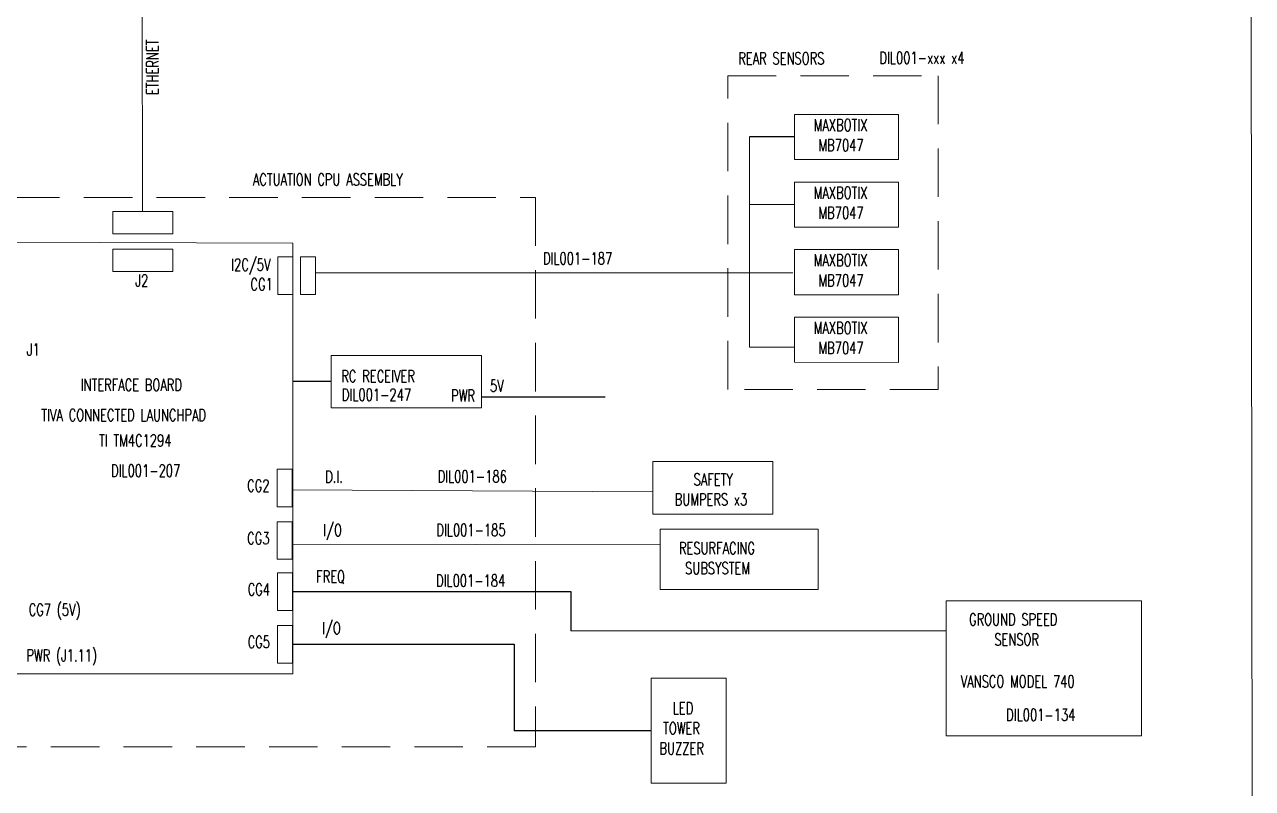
# Model space of a CAD drawing. Extents: x 0 to 22, y 0 to 17.
# Drawn here: x 8.98 to 16.65, y 3.54 to 8.31 of the extents above; entities that cross this region are included whole.
import ezdxf

# ---------------------------------------------------------------- set-up
doc = ezdxf.new("R2010")
doc.units = 0
doc.header["$LTSCALE"] = 1.21
doc.header["$MEASUREMENT"] = 0
doc.linetypes.add('DASHED2', pattern=[0.375, 0.25, -0.125])
doc.layers.add('Power', color=1, linetype='Continuous')
doc.styles.add('STNARROW', font='ROMANS', dxfattribs={"width": 0.7})

msp = doc.modelspace()

# ---------------------------------------------------------------- linework, layer by layer
at = {"linetype": 'Continuous', "lineweight": 13}
for p, q in [((9.717, 9.181), (9.7194, 7.1441)), ((13.5073, 6.2965), (13.5073, 7.609)), ((13.7886, 7.1871), (13.5073, 7.1871)), ((13.7789, 6.7602), (10.7994, 6.7602)), ((13.5073, 6.2965), (13.7886, 6.2965)), ((12.9042, 5.3955), (10.6542, 5.4075)), ((12.9512, 5.0635), (10.654, 5.0673)), ((14.7347, 4.528), (12.3934, 4.528))]:
    msp.add_line(p, q, dxfattribs=at)
for p, q in [((13.7886, 7.6091), (13.5073, 7.609)), ((10.8969, 6.0822), (10.6577, 6.0822)), ((10.6569, 4.7719), (12.3934, 4.7719)), ((12.3934, 4.7719), (12.3934, 4.528)), ((10.6569, 4.4438), (12.0391, 4.4438)), ((12.0391, 4.4438), (12.0391, 3.9043)), ((12.8935, 3.9043), (12.0391, 3.9043))]:
    msp.add_line(p, q)
at = {"linetype": 'DASHED2', "lineweight": 13}
for points in [[(13.372, 7.9911), (14.6859, 7.9911), (14.6859, 6.0335), (13.372, 6.0335)], [(8.4464, 7.2316), (12.173, 7.2316), (12.173, 3.803), (8.4464, 3.803)]]:
    msp.add_lwpolyline(points, close=True, dxfattribs=at)
at = {"color": 5, "linetype": 'Continuous', "lineweight": 13}
for points in [[(13.7886, 7.7497), (14.4371, 7.7496), (14.4371, 7.4684), (13.7886, 7.4685)], [(13.7886, 7.3278), (14.4371, 7.3277), (14.4371, 7.0465), (13.7886, 7.0466)], [(13.7886, 6.906), (14.4371, 6.9059), (14.4371, 6.6246), (13.7886, 6.6247)], [(13.7886, 6.4841), (14.4371, 6.484), (14.4371, 6.2027), (13.7886, 6.2028)], [(12.9042, 5.583), (13.6542, 5.583), (13.6542, 5.2548), (12.9042, 5.2548)], [(14.7347, 4.7155), (15.9535, 4.7155), (15.9535, 3.8717), (14.7347, 3.8717)]]:
    msp.add_lwpolyline(points, close=True, dxfattribs=at)
at = {"linetype": 'Continuous', "lineweight": 13}
for points in [[(9.5343, 7.1441), (9.9093, 7.1441), (9.9093, 7.0035), (9.5343, 7.0035)], [(9.5343, 6.7691), (9.9093, 6.7691), (9.9093, 6.9098), (9.5343, 6.9098)], [(10.5651, 6.86), (10.6588, 6.86), (10.6588, 6.6256), (10.5651, 6.6256)], [(10.7057, 6.86), (10.7994, 6.86), (10.7994, 6.6256), (10.7057, 6.6256)], [(10.5604, 5.5361), (10.654, 5.5361), (10.654, 5.3017), (10.5604, 5.3017)], [(10.5604, 5.208), (10.654, 5.208), (10.654, 4.9736), (10.5604, 4.9736)], [(10.5633, 4.8891), (10.6569, 4.8891), (10.6569, 4.6547), (10.5633, 4.6547)], [(10.5633, 4.5609), (10.6569, 4.5609), (10.6569, 4.3266), (10.5633, 4.3266)]]:
    msp.add_lwpolyline(points, close=True, dxfattribs=at)
at = {"color": 85, "linetype": 'Continuous', "lineweight": 13, "true_color": 0x58ba48}
msp.add_lwpolyline([(8.8572, 6.952), (10.6577, 6.946), (10.6577, 4.2592), (8.8572, 4.2592)], close=True, dxfattribs=at)
at = {"color": 31, "linetype": 'Continuous', "lineweight": 13, "true_color": 0xfecc66}
for points in [[(10.8969, 6.2463), (11.8344, 6.2463), (11.8344, 5.9182), (10.8969, 5.9182)], [(12.8935, 4.2324), (13.3623, 4.2324), (13.3623, 3.5761), (12.8935, 3.5761)]]:
    msp.add_lwpolyline(points, close=True, dxfattribs=at)
at = {"color": 116, "linetype": 'Continuous', "lineweight": 13, "true_color": 0x136734}
msp.add_lwpolyline([(12.9512, 5.1611), (13.9356, 5.1611), (13.9356, 4.7861), (12.9512, 4.7861)], close=True, dxfattribs=at)
at = {"layer": 'Power', "linetype": 'Continuous', "lineweight": 13}
msp.add_line((16.6466, 2.5621), (16.6384, 9.6036), dxfattribs=at)
at = {"layer": 'Power', "color": 1}
msp.add_line((11.8344, 5.9884), (12.6078, 5.9884), dxfattribs=at)

# ---------------------------------------------------------------- texts
at = {"linetype": 'Continuous', "lineweight": 13, "insert": (9.7455, 7.8712), "char_height": 0.075, "attachment_point": 1, "rotation": 90, "style": 'STNARROW'}
msp.add_mtext_dynamic_manual_height_columns('ETHERNET', width=1.25, gutter_width=1, heights=[0], dxfattribs=at)
at = {"linetype": 'Continuous', "lineweight": 13, "char_height": 0.075, "attachment_point": 1, "style": 'STNARROW'}
for s, width, heights, insert in [('REAR SENSORS', 4.75, [0], (13.4378, 8.1368)), ('\\pi0.54475;MAXBOTIX\\P\\pi0.57475;MB7047', 1.44449, [0], (13.3639, 7.7205)), ('\\pi0.54475;MAXBOTIX\\P\\pi0.57475;MB7047', 1.44449, [0], (13.3639, 7.2987)), ('DIL001-187', 1.352426, [0], (12.2187, 6.8885)), ('\\pi0.54475;MAXBOTIX\\P\\pi0.57475;MB7047', 1.44449, [0], (13.3639, 6.8768)), ('J2', 0.25, [0], (9.6749, 6.7504)), ('CG1', 0.375, [0], (10.3933, 6.7274)), ('\\pi0.54475;MAXBOTIX\\P\\pi0.57475;MB7047', 1.44449, [0], (13.3639, 6.4549)), ('J1', 0.25, [0], (8.9977, 6.3196)), ('\\pi0.9975;RC RECEIVER', 2.5, [0], (9.9629, 6.1538)), ('\\pi1.9013;INTERFACE BOARD', 4.5, [0], (7.4325, 6.0995)), ('DIL001-247', 1.352426, [0.2], (10.964, 6.0384)), ('\\pi1.1367;TIVA CONNECTED LAUNCHPAD', 3.430939, [0.3369], (7.9514, 5.9114)), ('\\pi1.4617;TI TM4C1294', 3.430939, [0.3369], (7.9867, 5.7528)), ('DIL001-207', 1.352426, [0.2], (9.5234, 5.5643)), ('D.I.', 0.2, [0], (10.86, 5.5266)), ('DIL001-186', 0.2, [0], (11.5614, 5.5284)), ('CG2', 0.375, [0], (10.3729, 5.4705)), ('\\pi0.85855;SAFETY\\P\\pi0.74105;BUMPERS x3', 1.979607, [0], (12.3003, 5.5101)), ('CG3', 0.375, [0], (10.3729, 5.1423)), ('I/O', 1.25, [0], (10.8473, 5.1934)), ('DIL001-185', 1.269974, [0], (11.5536, 5.1941)), ('\\pi1.12;RESURFACING\\P\\pi1.1588;SUBSYSTEM', 2.75, [0], (11.9474, 5.0806)), ('FREQ', 0.645011, [0], (10.8038, 4.9032)), ('DIL001-184', 1.269974, [0], (11.5518, 4.878)), ('CG4', 0.375, [0], (10.3758, 4.8234)), ('CG7 (5V)', 0.375, [0], (9.0094, 4.6966)), ('\\pi1.32;GROUND SPEED \\P\\pi1.4775;SENSOR', 3.25, [0], (13.5581, 4.6358)), ('I/O', 0.645011, [0], (10.8404, 4.5813)), ('CG5', 0.375, [0], (10.3758, 4.4953)), ('\\pi1.2225;VANSCO MODEL 740', 3.25, [0], (13.6034, 4.2492)), ('\\pi0.5625;LED\\P\\pi0.5025;TOWER\\P\\pi0.48;BUZZER', 1.25, [0], (12.4663, 4.0817)), ('DIL001-134', 1.269974, [0], (15.1097, 4.0405))]:
    msp.add_mtext_dynamic_manual_height_columns(s, width=width, gutter_width=1, heights=heights, dxfattribs=dict(at, insert=insert))
at = {"color": 1, "linetype": 'Continuous', "lineweight": 13, "insert": (14.3188, 8.1404), "char_height": 0.075, "attachment_point": 1, "style": 'STNARROW'}
msp.add_mtext_dynamic_manual_height_columns('DIL001-xxx x4', width=1.352426, gutter_width=1, heights=[0], dxfattribs=at)
at = {"linetype": 'Continuous', "lineweight": 13, "insert": (10.4079, 7.3809), "char_height": 0.075, "width": 1.399612, "attachment_point": 1, "style": 'STNARROW'}
msp.add_mtext('ACTUATION CPU ASSEMBLY', dxfattribs=at)
at = {"layer": 'Power', "linetype": 'Continuous', "lineweight": 13, "char_height": 0.075, "attachment_point": 1, "style": 'STNARROW'}
for s, width, insert in [('I2C/5V', 0.375, (10.2734, 6.8495)), ('5V', 0.375, (11.8879, 6.0934)), ('PWR', 0.375, (11.6461, 6.0323)), ('PWR (J1.11)', 0.556676, (8.9949, 4.4114))]:
    msp.add_mtext_dynamic_manual_height_columns(s, width=width, gutter_width=1, heights=[0], dxfattribs=dict(at, insert=insert))

doc.saveas('drawing.dxf')
